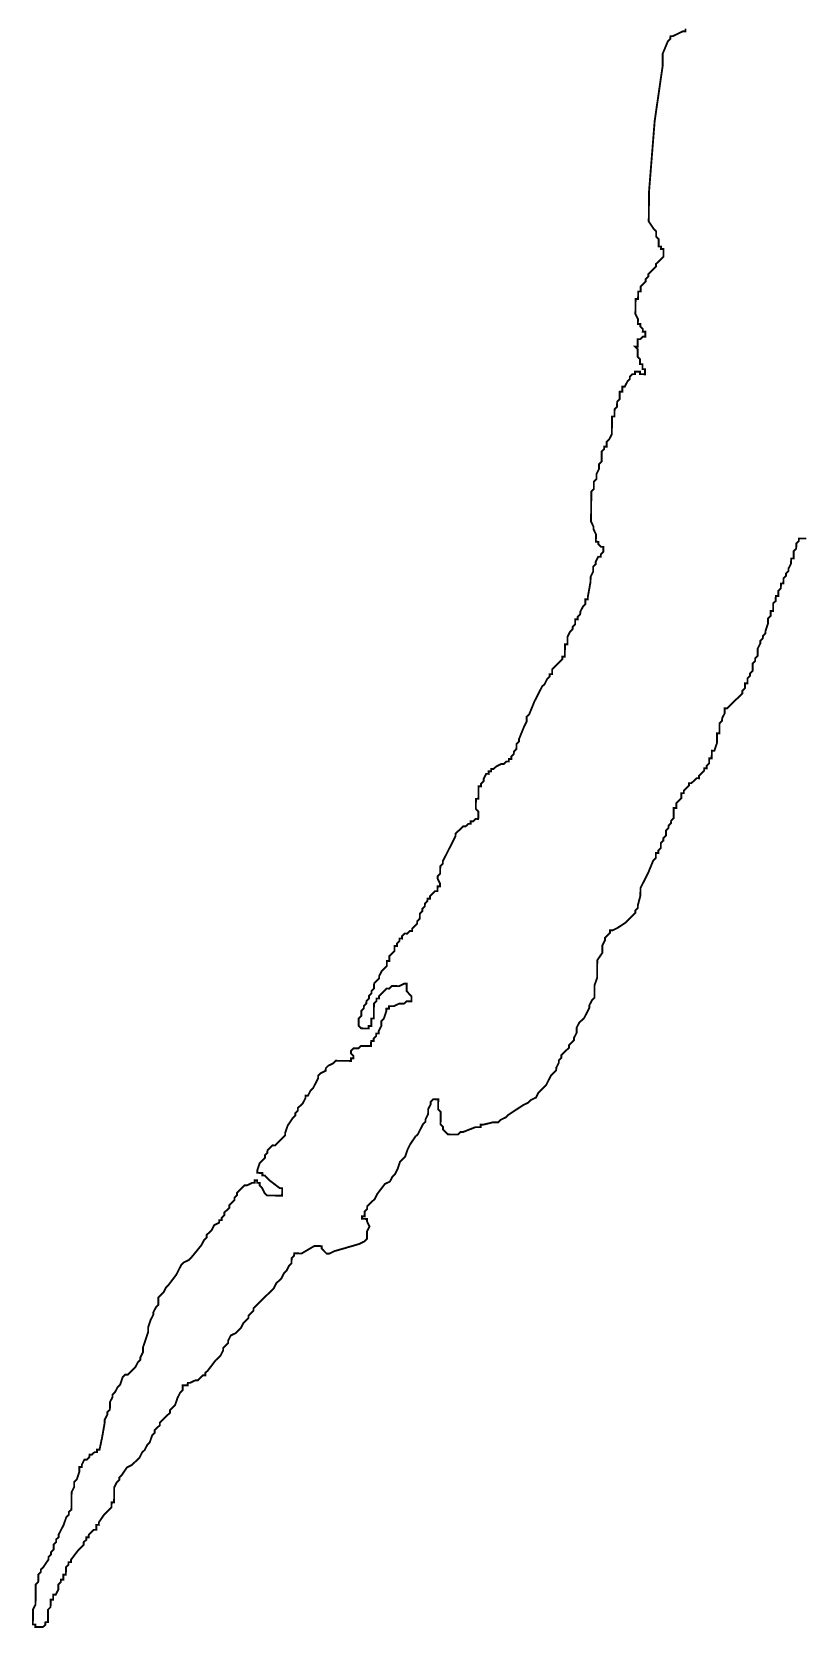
# Model space of a CAD drawing. Header units: metres. Extents: x 290190 to 339802, y 1811045 to 1991312.
# Drawn here: x 316845 to 318088, y 1884604 to 1887169 of the extents above; entities that cross this region are included whole.
import ezdxf

# ---------------------------------------------------------------- set-up
doc = ezdxf.new("R2010")
doc.units = ezdxf.units.M
doc.header["$MEASUREMENT"] = 0
doc.layers.add('HAZARDS LINE', color=1, linetype='Continuous')

msp = doc.modelspace()

# ---------------------------------------------------------------- linework, layer by layer
at = {"layer": 'HAZARDS LINE', "lineweight": 18}
msp.add_lwpolyline([(318090.1, 1886355, 3.02, 3.02, 0), (318086.1, 1886355, 3.02, 3.02, 0), (318082, 1886355.1, 3.02, 3.02, 0), (318078, 1886355.1, 3.02, 3.02, 0), (318078, 1886351.1, 3.02, 3.02, 0), (318073.9, 1886347.1, 3.02, 3.02, 0), (318073.9, 1886343.1, 3.02, 3.02, 0), (318073.8, 1886339, 3.02, 3.02, 0), (318069.8, 1886335, 3.02, 3.02, 0), (318069.8, 1886331, 3.02, 3.02, 0), (318069.7, 1886327, 3.02, 3.02, 0), (318069.7, 1886322.9, 3.02, 3.02, 0), (318065.7, 1886323, 3.02, 3.02, 0), (318065.6, 1886319, 3.02, 3.02, 0), (318065.6, 1886314.9, 3.02, 3.02, 0), (318061.5, 1886306.9, 3.02, 3.02, 0), (318061.4, 1886302.9, 3.02, 3.02, 0), (318057.4, 1886298.9, 3.02, 3.02, 0), (318057.4, 1886294.9, 3.02, 3.02, 0), (318053.3, 1886290.9, 3.02, 3.02, 0), (318053.3, 1886286.8, 3.02, 3.02, 0), (318053.2, 1886282.8, 3.02, 3.02, 0), (318049.2, 1886282.8, 3.02, 3.02, 0), (318049.2, 1886278.8, 3.02, 3.02, 0), (318049.1, 1886274.8, 3.02, 3.02, 0), (318045.1, 1886270.8, 3.02, 3.02, 0), (318045, 1886262.7, 3.02, 3.02, 0), (318041, 1886262.8, 3.02, 3.02, 0), (318040.9, 1886258.7, 3.02, 3.02, 0), (318040.9, 1886254.7, 3.02, 3.02, 0), (318036.8, 1886250.7, 3.02, 3.02, 0), (318036.8, 1886242.7, 3.02, 3.02, 0), (318036.7, 1886238.6, 3.02, 3.02, 0), (318032.7, 1886238.7, 3.02, 3.02, 0), (318032.7, 1886234.6, 3.02, 3.02, 0), (318032.6, 1886230.6, 3.02, 3.02, 0), (318028.6, 1886226.6, 3.02, 3.02, 0), (318028.5, 1886222.6, 3.02, 3.02, 0), (318028.5, 1886218.6, 3.02, 3.02, 0), (318024.4, 1886206.5, 3.02, 3.02, 0), (318024.3, 1886202.5, 3.02, 3.02, 0), (318020.3, 1886198.5, 3.02, 3.02, 0), (318020.2, 1886194.5, 3.02, 3.02, 0), (318016.2, 1886190.5, 3.02, 3.02, 0), (318016.1, 1886186.4, 3.02, 3.02, 0), (318012, 1886178.4, 3.02, 3.02, 0), (318012, 1886174.4, 3.02, 3.02, 0), (318012, 1886170.4, 3.02, 3.02, 0), (318011.9, 1886166.3, 3.02, 3.02, 0), (318007.9, 1886162.3, 3.02, 3.02, 0), (318007.8, 1886158.3, 3.02, 3.02, 0), (318003.8, 1886154.3, 3.02, 3.02, 0), (318003.7, 1886150.3, 3.02, 3.02, 0), (318003.7, 1886146.3, 3.02, 3.02, 0), (318003.7, 1886142.2, 3.02, 3.02, 0), (317999.6, 1886138.2, 3.02, 3.02, 0), (317999.6, 1886134.2, 3.02, 3.02, 0), (317995.5, 1886130.2, 3.02, 3.02, 0), (317995.5, 1886126.2, 3.02, 3.02, 0), (317995.4, 1886122.2, 3.02, 3.02, 0), (317991.4, 1886122.2, 3.02, 3.02, 0), (317991.4, 1886118.2, 3.02, 3.02, 0), (317991.3, 1886114.1, 3.02, 3.02, 0), (317987.3, 1886110.1, 3.02, 3.02, 0), (317987.2, 1886106.1, 3.02, 3.02, 0), (317983.2, 1886102.1, 3.02, 3.02, 0), (317979.1, 1886098.1, 3.02, 3.02, 0), (317975, 1886094.1, 3.02, 3.02, 0), (317971, 1886090.1, 3.02, 3.02, 0), (317962.9, 1886082.2, 3.02, 3.02, 0), (317958.8, 1886082.2, 3.02, 3.02, 0), (317958.8, 1886078.2, 3.02, 3.02, 0), (317958.8, 1886074.1, 3.02, 3.02, 0), (317954.7, 1886066.1, 3.02, 3.02, 0), (317954.6, 1886062.1, 3.02, 3.02, 0), (317950.6, 1886058.1, 3.02, 3.02, 0), (317950.5, 1886054.1, 3.02, 3.02, 0), (317950.5, 1886050, 3.02, 3.02, 0), (317950.4, 1886042, 3.02, 3.02, 0), (317946.4, 1886042, 3.02, 3.02, 0), (317946.4, 1886038, 3.02, 3.02, 0), (317946.3, 1886034, 3.02, 3.02, 0), (317946.3, 1886029.9, 3.02, 3.02, 0), (317946.3, 1886025.9, 3.02, 3.02, 0), (317942.1, 1886013.8, 3.02, 3.02, 0), (317938.1, 1886013.9, 3.02, 3.02, 0), (317938, 1886001.8, 3.02, 3.02, 0), (317934, 1886001.8, 3.02, 3.02, 0), (317933.9, 1885997.8, 3.02, 3.02, 0), (317933.9, 1885993.8, 3.02, 3.02, 0), (317929.8, 1885989.8, 3.02, 3.02, 0), (317929.8, 1885985.8, 3.02, 3.02, 0), (317925.8, 1885985.8, 3.02, 3.02, 0), (317925.7, 1885981.8, 3.02, 3.02, 0), (317921.7, 1885977.8, 3.02, 3.02, 0), (317917.6, 1885973.8, 3.02, 3.02, 0), (317917.6, 1885969.7, 3.02, 3.02, 0), (317913.5, 1885969.8, 3.02, 3.02, 0), (317909.5, 1885965.8, 3.02, 3.02, 0), (317905.4, 1885961.8, 3.02, 3.02, 0), (317901.4, 1885961.8, 3.02, 3.02, 0), (317901.4, 1885957.8, 3.02, 3.02, 0), (317893.2, 1885949.8, 3.02, 3.02, 0), (317893.2, 1885945.8, 3.02, 3.02, 0), (317889.2, 1885945.8, 3.02, 3.02, 0), (317889.1, 1885941.8, 3.02, 3.02, 0), (317889.1, 1885937.8, 3.02, 3.02, 0), (317885, 1885933.8, 3.02, 3.02, 0), (317881, 1885929.8, 3.02, 3.02, 0), (317880.9, 1885925.8, 3.02, 3.02, 0), (317880.9, 1885921.7, 3.02, 3.02, 0), (317876.9, 1885921.8, 3.02, 3.02, 0), (317876.8, 1885917.7, 3.02, 3.02, 0), (317876.8, 1885913.7, 3.02, 3.02, 0), (317876.8, 1885909.7, 3.02, 3.02, 0), (317876.7, 1885905.6, 3.02, 3.02, 0), (317872.7, 1885901.7, 3.02, 3.02, 0), (317872.6, 1885897.6, 3.02, 3.02, 0), (317868.6, 1885893.6, 3.02, 3.02, 0), (317868.5, 1885889.6, 3.02, 3.02, 0), (317864.5, 1885885.6, 3.02, 3.02, 0), (317864.4, 1885881.6, 3.02, 3.02, 0), (317864.4, 1885877.6, 3.02, 3.02, 0), (317860.3, 1885873.6, 3.02, 3.02, 0), (317860.3, 1885869.5, 3.02, 3.02, 0), (317856.2, 1885865.5, 3.02, 3.02, 0), (317856.2, 1885861.5, 3.02, 3.02, 0), (317856.2, 1885857.5, 3.02, 3.02, 0), (317852.1, 1885853.5, 3.02, 3.02, 0), (317852.1, 1885849.5, 3.02, 3.02, 0), (317848.1, 1885849.5, 3.02, 3.02, 0), (317848, 1885845.5, 3.02, 3.02, 0), (317848, 1885841.4, 3.02, 3.02, 0), (317843.9, 1885837.4, 3.02, 3.02, 0), (317835.7, 1885817.4, 3.02, 3.02, 0), (317831.6, 1885809.3, 3.02, 3.02, 0), (317827.5, 1885801.3, 3.02, 3.02, 0), (317823.4, 1885793.3, 3.02, 3.02, 0), (317823.4, 1885789.3, 3.02, 3.02, 0), (317823.3, 1885785.2, 3.02, 3.02, 0), (317823.3, 1885781.2, 3.02, 3.02, 0), (317819.1, 1885765.1, 3.02, 3.02, 0), (317819.1, 1885761.1, 3.02, 3.02, 0), (317815, 1885757.1, 3.02, 3.02, 0), (317815, 1885753.1, 3.02, 3.02, 0), (317810.9, 1885749.1, 3.02, 3.02, 0), (317806.9, 1885745.1, 3.02, 3.02, 0), (317802.8, 1885741.1, 3.02, 3.02, 0), (317798.7, 1885737.1, 3.02, 3.02, 0), (317786.6, 1885729.2, 3.02, 3.02, 0), (317778.5, 1885725.2, 3.02, 3.02, 0), (317774.5, 1885725.2, 3.02, 3.02, 0), (317774.4, 1885721.2, 3.02, 3.02, 0), (317770.4, 1885717.2, 3.02, 3.02, 0), (317766.3, 1885713.2, 3.02, 3.02, 0), (317766.3, 1885709.2, 3.02, 3.02, 0), (317762.2, 1885701.2, 3.02, 3.02, 0), (317762.1, 1885689.1, 3.02, 3.02, 0), (317753.9, 1885677.1, 3.02, 3.02, 0), (317753.9, 1885673.1, 3.02, 3.02, 0), (317753.8, 1885669, 3.02, 3.02, 0), (317753.8, 1885661, 3.02, 3.02, 0), (317753.7, 1885648.9, 3.02, 3.02, 0), (317749.5, 1885636.8, 3.02, 3.02, 0), (317749.5, 1885628.8, 3.02, 3.02, 0), (317749.4, 1885624.7, 3.02, 3.02, 0), (317749.4, 1885616.7, 3.02, 3.02, 0), (317745.3, 1885612.7, 3.02, 3.02, 0), (317741.2, 1885604.7, 3.02, 3.02, 0), (317741.2, 1885600.6, 3.02, 3.02, 0), (317737.1, 1885592.6, 3.02, 3.02, 0), (317733, 1885584.6, 3.02, 3.02, 0), (317724.8, 1885576.6, 3.02, 3.02, 0), (317720.7, 1885568.6, 3.02, 3.02, 0), (317720.7, 1885560.5, 3.02, 3.02, 0), (317716.6, 1885552.5, 3.02, 3.02, 0), (317716.5, 1885548.5, 3.02, 3.02, 0), (317712.5, 1885544.5, 3.02, 3.02, 0), (317708.4, 1885540.5, 3.02, 3.02, 0), (317708.4, 1885536.5, 3.02, 3.02, 0), (317696.2, 1885524.5, 3.02, 3.02, 0), (317696.2, 1885520.5, 3.02, 3.02, 0), (317692.1, 1885516.5, 3.02, 3.02, 0), (317692.1, 1885512.4, 3.02, 3.02, 0), (317688, 1885504.4, 3.02, 3.02, 0), (317687.9, 1885500.4, 3.02, 3.02, 0), (317683.9, 1885496.4, 3.02, 3.02, 0), (317679.8, 1885492.4, 3.02, 3.02, 0), (317675.7, 1885484.4, 3.02, 3.02, 0), (317671.6, 1885476.4, 3.02, 3.02, 0), (317663.5, 1885468.4, 3.02, 3.02, 0), (317659.4, 1885464.4, 3.02, 3.02, 0), (317655.3, 1885456.4, 3.02, 3.02, 0), (317647.2, 1885452.4, 3.02, 3.02, 0), (317643.2, 1885448.4, 3.02, 3.02, 0), (317635.1, 1885444.5, 3.02, 3.02, 0), (317622.9, 1885436.5, 3.02, 3.02, 0), (317610.8, 1885428.5, 3.02, 3.02, 0), (317606.7, 1885424.6, 3.02, 3.02, 0), (317598.6, 1885420.6, 3.02, 3.02, 0), (317594.6, 1885416.6, 3.02, 3.02, 0), (317590.5, 1885416.6, 3.02, 3.02, 0), (317586.5, 1885416.7, 3.02, 3.02, 0), (317570.4, 1885412.8, 3.02, 3.02, 0), (317566.3, 1885412.8, 3.02, 3.02, 0), (317566.3, 1885408.8, 3.02, 3.02, 0), (317558.2, 1885408.9, 3.02, 3.02, 0), (317538, 1885401, 3.02, 3.02, 0), (317534, 1885401, 3.02, 3.02, 0), (317529.9, 1885397, 3.02, 3.02, 0), (317525.9, 1885397.1, 3.02, 3.02, 0), (317521.9, 1885397.1, 3.02, 3.02, 0), (317517.9, 1885397.1, 3.02, 3.02, 0), (317513.8, 1885397.2, 3.02, 3.02, 0), (317509.8, 1885401.2, 3.02, 3.02, 0), (317505.8, 1885405.3, 3.02, 3.02, 0), (317505.9, 1885409.3, 3.02, 3.02, 0), (317501.9, 1885413.4, 3.02, 3.02, 0), (317502, 1885421.4, 3.02, 3.02, 0), (317502, 1885425.5, 3.02, 3.02, 0), (317502, 1885429.5, 3.02, 3.02, 0), (317502.1, 1885433.5, 3.02, 3.02, 0), (317498.1, 1885437.6, 3.02, 3.02, 0), (317498.1, 1885441.6, 3.02, 3.02, 0), (317498.1, 1885445.6, 3.02, 3.02, 0), (317498.2, 1885449.7, 3.02, 3.02, 0), (317498.2, 1885453.7, 3.02, 3.02, 0), (317494.2, 1885453.7, 3.02, 3.02, 0), (317490.1, 1885453.8, 3.02, 3.02, 0), (317486.1, 1885449.8, 3.02, 3.02, 0), (317486.1, 1885445.7, 3.02, 3.02, 0), (317482, 1885437.7, 3.02, 3.02, 0), (317481.9, 1885429.7, 3.02, 3.02, 0), (317477.8, 1885421.6, 3.02, 3.02, 0), (317477.8, 1885417.6, 3.02, 3.02, 0), (317473.7, 1885413.6, 3.02, 3.02, 0), (317465.5, 1885397.6, 3.02, 3.02, 0), (317461.4, 1885393.6, 3.02, 3.02, 0), (317453.3, 1885381.6, 3.02, 3.02, 0), (317449.2, 1885373.6, 3.02, 3.02, 0), (317445, 1885361.5, 3.02, 3.02, 0), (317436.9, 1885353.5, 3.02, 3.02, 0), (317432.8, 1885341.5, 3.02, 3.02, 0), (317428.7, 1885333.4, 3.02, 3.02, 0), (317424.6, 1885329.4, 3.02, 3.02, 0), (317420.5, 1885321.4, 3.02, 3.02, 0), (317412.4, 1885317.5, 3.02, 3.02, 0), (317400.2, 1885301.5, 3.02, 3.02, 0), (317396.1, 1885293.4, 3.02, 3.02, 0), (317388, 1885285.5, 3.02, 3.02, 0), (317383.9, 1885281.5, 3.02, 3.02, 0), (317383.9, 1885277.4, 3.02, 3.02, 0), (317379.8, 1885273.4, 3.02, 3.02, 0), (317379.8, 1885265.4, 3.02, 3.02, 0), (317375.7, 1885265.4, 3.02, 3.02, 0), (317375.7, 1885261.4, 3.02, 3.02, 0), (317379.7, 1885261.4, 3.02, 3.02, 0), (317383.7, 1885261.3, 3.02, 3.02, 0), (317383.7, 1885257.3, 3.02, 3.02, 0), (317387.7, 1885249.2, 3.02, 3.02, 0), (317383.6, 1885241.2, 3.02, 3.02, 0), (317383.5, 1885229.1, 3.02, 3.02, 0), (317379.4, 1885225.1, 3.02, 3.02, 0), (317371.3, 1885221.1, 3.02, 3.02, 0), (317330.9, 1885209.4, 3.02, 3.02, 0), (317322.8, 1885205.4, 3.02, 3.02, 0), (317318.8, 1885205.5, 3.02, 3.02, 0), (317314.8, 1885209.5, 3.02, 3.02, 0), (317310.8, 1885213.6, 3.02, 3.02, 0), (317310.9, 1885217.6, 3.02, 3.02, 0), (317306.8, 1885217.7, 3.02, 3.02, 0), (317302.8, 1885217.7, 3.02, 3.02, 0), (317298.8, 1885217.7, 3.02, 3.02, 0), (317278.5, 1885205.8, 3.02, 3.02, 0), (317270.5, 1885205.9, 3.02, 3.02, 0), (317266.5, 1885205.9, 3.02, 3.02, 0), (317266.4, 1885201.9, 3.02, 3.02, 0), (317262.4, 1885197.9, 3.02, 3.02, 0), (317262.3, 1885189.9, 3.02, 3.02, 0), (317258.2, 1885185.9, 3.02, 3.02, 0), (317254.1, 1885177.8, 3.02, 3.02, 0), (317250.1, 1885173.8, 3.02, 3.02, 0), (317246, 1885165.8, 3.02, 3.02, 0), (317241.9, 1885161.8, 3.02, 3.02, 0), (317237.8, 1885157.8, 3.02, 3.02, 0), (317233.7, 1885149.8, 3.02, 3.02, 0), (317229.7, 1885145.8, 3.02, 3.02, 0), (317221.6, 1885137.8, 3.02, 3.02, 0), (317213.4, 1885129.9, 3.02, 3.02, 0), (317205.3, 1885121.9, 3.02, 3.02, 0), (317201.2, 1885117.9, 3.02, 3.02, 0), (317201.2, 1885113.8, 3.02, 3.02, 0), (317193.1, 1885105.9, 3.02, 3.02, 0), (317193, 1885101.8, 3.02, 3.02, 0), (317189, 1885097.8, 3.02, 3.02, 0), (317184.9, 1885093.8, 3.02, 3.02, 0), (317180.8, 1885085.8, 3.02, 3.02, 0), (317172.7, 1885077.8, 3.02, 3.02, 0), (317164.6, 1885073.9, 3.02, 3.02, 0), (317160.5, 1885065.9, 3.02, 3.02, 0), (317160.5, 1885061.8, 3.02, 3.02, 0), (317152.3, 1885053.8, 3.02, 3.02, 0), (317152.3, 1885049.8, 3.02, 3.02, 0), (317148.2, 1885041.8, 3.02, 3.02, 0), (317140.1, 1885033.8, 3.02, 3.02, 0), (317127.9, 1885017.8, 3.02, 3.02, 0), (317123.8, 1885013.8, 3.02, 3.02, 0), (317123.8, 1885009.8, 3.02, 3.02, 0), (317119.7, 1885009.8, 3.02, 3.02, 0), (317115.7, 1885005.8, 3.02, 3.02, 0), (317111.6, 1885001.8, 3.02, 3.02, 0), (317107.6, 1885001.9, 3.02, 3.02, 0), (317099.5, 1884997.9, 3.02, 3.02, 0), (317095.5, 1884997.9, 3.02, 3.02, 0), (317095.4, 1884993.9, 3.02, 3.02, 0), (317091.4, 1884993.9, 3.02, 3.02, 0), (317087.4, 1884994, 3.02, 3.02, 0), (317087.3, 1884989.9, 3.02, 3.02, 0), (317087.3, 1884985.9, 3.02, 3.02, 0), (317083.2, 1884981.9, 3.02, 3.02, 0), (317079.1, 1884973.9, 3.02, 3.02, 0), (317075, 1884961.9, 3.02, 3.02, 0), (317071, 1884957.9, 3.02, 3.02, 0), (317066.9, 1884953.9, 3.02, 3.02, 0), (317066.9, 1884949.8, 3.02, 3.02, 0), (317058.7, 1884941.9, 3.02, 3.02, 0), (317050.6, 1884933.9, 3.02, 3.02, 0), (317050.6, 1884929.8, 3.02, 3.02, 0), (317046.5, 1884925.8, 3.02, 3.02, 0), (317042.4, 1884921.8, 3.02, 3.02, 0), (317042.4, 1884917.8, 3.02, 3.02, 0), (317038.3, 1884913.8, 3.02, 3.02, 0), (317034.2, 1884901.8, 3.02, 3.02, 0), (317030.2, 1884897.8, 3.02, 3.02, 0), (317026.1, 1884889.8, 3.02, 3.02, 0), (317022, 1884885.8, 3.02, 3.02, 0), (317017.9, 1884877.7, 3.02, 3.02, 0), (317005.7, 1884865.8, 3.02, 3.02, 0), (316997.6, 1884861.8, 3.02, 3.02, 0), (316989.5, 1884849.8, 3.02, 3.02, 0), (316985.4, 1884845.8, 3.02, 3.02, 0), (316985.4, 1884841.8, 3.02, 3.02, 0), (316981.3, 1884837.8, 3.02, 3.02, 0), (316977.2, 1884829.8, 3.02, 3.02, 0), (316977.1, 1884821.7, 3.02, 3.02, 0), (316977.1, 1884817.7, 3.02, 3.02, 0), (316977, 1884809.6, 3.02, 3.02, 0), (316977, 1884805.6, 3.02, 3.02, 0), (316973, 1884805.6, 3.02, 3.02, 0), (316972.9, 1884801.6, 3.02, 3.02, 0), (316972.9, 1884797.6, 3.02, 3.02, 0), (316968.8, 1884793.6, 3.02, 3.02, 0), (316964.8, 1884789.6, 3.02, 3.02, 0), (316960.7, 1884785.6, 3.02, 3.02, 0), (316952.5, 1884773.6, 3.02, 3.02, 0), (316952.5, 1884769.5, 3.02, 3.02, 0), (316948.5, 1884769.6, 3.02, 3.02, 0), (316948.4, 1884765.5, 3.02, 3.02, 0), (316948.4, 1884761.5, 3.02, 3.02, 0), (316944.4, 1884761.6, 3.02, 3.02, 0), (316940.3, 1884757.6, 3.02, 3.02, 0), (316936.3, 1884753.6, 3.02, 3.02, 0), (316936.2, 1884749.5, 3.02, 3.02, 0), (316932.2, 1884749.6, 3.02, 3.02, 0), (316932.2, 1884745.5, 3.02, 3.02, 0), (316928.1, 1884741.6, 3.02, 3.02, 0), (316928.1, 1884737.5, 3.02, 3.02, 0), (316919.9, 1884729.5, 3.02, 3.02, 0), (316907.7, 1884713.5, 3.02, 3.02, 0), (316907.7, 1884709.5, 3.02, 3.02, 0), (316903.6, 1884709.5, 3.02, 3.02, 0), (316903.6, 1884705.5, 3.02, 3.02, 0), (316899.5, 1884701.5, 3.02, 3.02, 0), (316899.5, 1884697.5, 3.02, 3.02, 0), (316899.5, 1884693.5, 3.02, 3.02, 0), (316899.4, 1884689.4, 3.02, 3.02, 0), (316895.4, 1884689.5, 3.02, 3.02, 0), (316895.4, 1884685.4, 3.02, 3.02, 0), (316895.3, 1884681.4, 3.02, 3.02, 0), (316891.3, 1884681.4, 3.02, 3.02, 0), (316891.3, 1884677.4, 3.02, 3.02, 0), (316887.2, 1884673.4, 3.02, 3.02, 0), (316887.2, 1884669.4, 3.02, 3.02, 0), (316887.2, 1884665.4, 3.02, 3.02, 0), (316883.1, 1884657.3, 3.02, 3.02, 0), (316879, 1884657.4, 3.02, 3.02, 0), (316879, 1884653.4, 3.02, 3.02, 0), (316879, 1884649.3, 3.02, 3.02, 0), (316874.9, 1884649.4, 3.02, 3.02, 0), (316874.9, 1884645.3, 3.02, 3.02, 0), (316874.9, 1884641.3, 3.02, 3.02, 0), (316874.8, 1884637.3, 3.02, 3.02, 0), (316870.8, 1884633.3, 3.02, 3.02, 0), (316870.7, 1884629.3, 3.02, 3.02, 0), (316870.7, 1884625.2, 3.02, 3.02, 0), (316870.7, 1884621.2, 3.02, 3.02, 0), (316870.6, 1884617.2, 3.02, 3.02, 0), (316870.6, 1884613.1, 3.02, 3.02, 0), (316866.6, 1884613.2, 3.02, 3.02, 0), (316866.5, 1884609.1, 3.02, 3.02, 0), (316862.5, 1884605.2, 3.02, 3.02, 0), (316858.4, 1884605.2, 3.02, 3.02, 0), (316854.4, 1884605.2, 3.02, 3.02, 0), (316850.4, 1884605.3, 3.02, 3.02, 0), (316850.4, 1884609.3, 3.02, 3.02, 0), (316846.4, 1884609.3, 3.02, 3.02, 0), (316846.4, 1884613.3, 3.02, 3.02, 0), (316846.5, 1884617.4, 3.02, 3.02, 0), (316846.5, 1884625.4, 3.02, 3.02, 0), (316846.6, 1884629.5, 3.02, 3.02, 0), (316846.6, 1884633.5, 3.02, 3.02, 0), (316850.7, 1884641.5, 3.02, 3.02, 0), (316850.7, 1884645.5, 3.02, 3.02, 0), (316850.8, 1884649.6, 3.02, 3.02, 0), (316850.8, 1884653.6, 3.02, 3.02, 0), (316850.8, 1884657.6, 3.02, 3.02, 0), (316850.9, 1884661.7, 3.02, 3.02, 0), (316851, 1884673.7, 3.02, 3.02, 0), (316855, 1884677.7, 3.02, 3.02, 0), (316855.1, 1884681.8, 3.02, 3.02, 0), (316855.1, 1884685.8, 3.02, 3.02, 0), (316855.1, 1884689.8, 3.02, 3.02, 0), (316859.2, 1884693.8, 3.02, 3.02, 0), (316859.2, 1884697.8, 3.02, 3.02, 0), (316863.3, 1884701.8, 3.02, 3.02, 0), (316871.5, 1884713.8, 3.02, 3.02, 0), (316871.5, 1884717.9, 3.02, 3.02, 0), (316875.6, 1884721.9, 3.02, 3.02, 0), (316875.6, 1884725.9, 3.02, 3.02, 0), (316879.7, 1884729.9, 3.02, 3.02, 0), (316879.7, 1884737.9, 3.02, 3.02, 0), (316883.8, 1884741.9, 3.02, 3.02, 0), (316883.8, 1884746, 3.02, 3.02, 0), (316887.9, 1884750, 3.02, 3.02, 0), (316887.9, 1884754, 3.02, 3.02, 0), (316896.1, 1884770, 3.02, 3.02, 0), (316900.2, 1884782.1, 3.02, 3.02, 0), (316904.3, 1884786.1, 3.02, 3.02, 0), (316904.3, 1884790.1, 3.02, 3.02, 0), (316908.4, 1884794.1, 3.02, 3.02, 0), (316908.5, 1884806.2, 3.02, 3.02, 0), (316908.6, 1884814.2, 3.02, 3.02, 0), (316908.6, 1884818.3, 3.02, 3.02, 0), (316908.7, 1884822.3, 3.02, 3.02, 0), (316912.8, 1884830.3, 3.02, 3.02, 0), (316912.8, 1884838.4, 3.02, 3.02, 0), (316916.9, 1884842.4, 3.02, 3.02, 0), (316921, 1884854.4, 3.02, 3.02, 0), (316921.1, 1884858.4, 3.02, 3.02, 0), (316921.1, 1884862.5, 3.02, 3.02, 0), (316925.1, 1884862.4, 3.02, 3.02, 0), (316925.2, 1884866.5, 3.02, 3.02, 0), (316929.2, 1884874.5, 3.02, 3.02, 0), (316933.3, 1884874.5, 3.02, 3.02, 0), (316937.3, 1884878.4, 3.02, 3.02, 0), (316937.4, 1884882.5, 3.02, 3.02, 0), (316941.4, 1884882.4, 3.02, 3.02, 0), (316945.5, 1884886.4, 3.02, 3.02, 0), (316949.5, 1884886.4, 3.02, 3.02, 0), (316949.5, 1884890.4, 3.02, 3.02, 0), (316953.6, 1884890.4, 3.02, 3.02, 0), (316957.8, 1884910.5, 3.02, 3.02, 0), (316962, 1884934.6, 3.02, 3.02, 0), (316962, 1884938.7, 3.02, 3.02, 0), (316966.1, 1884946.7, 3.02, 3.02, 0), (316966.2, 1884950.7, 3.02, 3.02, 0), (316970.2, 1884954.7, 3.02, 3.02, 0), (316970.3, 1884958.7, 3.02, 3.02, 0), (316970.3, 1884962.8, 3.02, 3.02, 0), (316970.3, 1884966.8, 3.02, 3.02, 0), (316974.4, 1884974.8, 3.02, 3.02, 0), (316974.5, 1884978.8, 3.02, 3.02, 0), (316978.5, 1884982.8, 3.02, 3.02, 0), (316982.6, 1884990.9, 3.02, 3.02, 0), (316986.7, 1884994.8, 3.02, 3.02, 0), (316990.8, 1885006.9, 3.02, 3.02, 0), (316994.9, 1885010.9, 3.02, 3.02, 0), (316998.9, 1885010.9, 3.02, 3.02, 0), (317011.1, 1885022.8, 3.02, 3.02, 0), (317015.2, 1885030.9, 3.02, 3.02, 0), (317019.3, 1885034.9, 3.02, 3.02, 0), (317019.3, 1885038.9, 3.02, 3.02, 0), (317023.4, 1885046.9, 3.02, 3.02, 0), (317023.5, 1885055, 3.02, 3.02, 0), (317027.6, 1885067, 3.02, 3.02, 0), (317031.7, 1885079.1, 3.02, 3.02, 0), (317031.8, 1885083.1, 3.02, 3.02, 0), (317031.8, 1885087.1, 3.02, 3.02, 0), (317035.9, 1885099.2, 3.02, 3.02, 0), (317040, 1885107.2, 3.02, 3.02, 0), (317040.1, 1885111.2, 3.02, 3.02, 0), (317044.2, 1885119.2, 3.02, 3.02, 0), (317048.2, 1885123.2, 3.02, 3.02, 0), (317048.3, 1885131.3, 3.02, 3.02, 0), (317048.3, 1885135.3, 3.02, 3.02, 0), (317056.5, 1885143.3, 3.02, 3.02, 0), (317060.6, 1885151.3, 3.02, 3.02, 0), (317064.6, 1885155.3, 3.02, 3.02, 0), (317076.8, 1885171.3, 3.02, 3.02, 0), (317080.9, 1885179.3, 3.02, 3.02, 0), (317085, 1885187.4, 3.02, 3.02, 0), (317089.1, 1885191.4, 3.02, 3.02, 0), (317097.2, 1885195.3, 3.02, 3.02, 0), (317101.2, 1885199.3, 3.02, 3.02, 0), (317117.5, 1885219.3, 3.02, 3.02, 0), (317121.6, 1885227.3, 3.02, 3.02, 0), (317125.7, 1885231.3, 3.02, 3.02, 0), (317125.7, 1885235.4, 3.02, 3.02, 0), (317129.8, 1885239.4, 3.02, 3.02, 0), (317133.9, 1885243.3, 3.02, 3.02, 0), (317138, 1885251.4, 3.02, 3.02, 0), (317146, 1885255.3, 3.02, 3.02, 0), (317146.1, 1885259.4, 3.02, 3.02, 0), (317150.1, 1885259.3, 3.02, 3.02, 0), (317150.1, 1885263.3, 3.02, 3.02, 0), (317154.2, 1885267.3, 3.02, 3.02, 0), (317154.2, 1885271.4, 3.02, 3.02, 0), (317158.3, 1885275.4, 3.02, 3.02, 0), (317162.4, 1885279.4, 3.02, 3.02, 0), (317162.4, 1885283.4, 3.02, 3.02, 0), (317166.5, 1885287.4, 3.02, 3.02, 0), (317170.5, 1885291.4, 3.02, 3.02, 0), (317170.6, 1885295.4, 3.02, 3.02, 0), (317174.6, 1885299.4, 3.02, 3.02, 0), (317174.7, 1885303.4, 3.02, 3.02, 0), (317178.7, 1885307.4, 3.02, 3.02, 0), (317182.8, 1885311.4, 3.02, 3.02, 0), (317186.8, 1885315.4, 3.02, 3.02, 0), (317190.9, 1885315.4, 3.02, 3.02, 0), (317199, 1885319.3, 3.02, 3.02, 0), (317203, 1885319.3, 3.02, 3.02, 0), (317203, 1885323.3, 3.02, 3.02, 0), (317207.1, 1885323.3, 3.02, 3.02, 0), (317207, 1885319.3, 3.02, 3.02, 0), (317211, 1885319.2, 3.02, 3.02, 0), (317211, 1885315.2, 3.02, 3.02, 0), (317215, 1885311.1, 3.02, 3.02, 0), (317219, 1885303, 3.02, 3.02, 0), (317223, 1885299, 3.02, 3.02, 0), (317227, 1885298.9, 3.02, 3.02, 0), (317231, 1885298.9, 3.02, 3.02, 0), (317235, 1885298.9, 3.02, 3.02, 0), (317243.1, 1885298.8, 3.02, 3.02, 0), (317247.1, 1885298.8, 3.02, 3.02, 0), (317247.2, 1885302.8, 3.02, 3.02, 0), (317247.2, 1885306.8, 3.02, 3.02, 0), (317247.2, 1885310.8, 3.02, 3.02, 0), (317243.2, 1885310.9, 3.02, 3.02, 0), (317227.2, 1885323.1, 3.02, 3.02, 0), (317223.2, 1885327.2, 3.02, 3.02, 0), (317219.2, 1885331.2, 3.02, 3.02, 0), (317215.2, 1885331.3, 3.02, 3.02, 0), (317215.2, 1885335.3, 3.02, 3.02, 0), (317211.2, 1885335.3, 3.02, 3.02, 0), (317207.2, 1885335.4, 3.02, 3.02, 0), (317207.2, 1885339.4, 3.02, 3.02, 0), (317211.3, 1885351.4, 3.02, 3.02, 0), (317219.5, 1885359.4, 3.02, 3.02, 0), (317219.5, 1885363.5, 3.02, 3.02, 0), (317223.5, 1885367.5, 3.02, 3.02, 0), (317223.6, 1885371.5, 3.02, 3.02, 0), (317227.6, 1885375.5, 3.02, 3.02, 0), (317231.7, 1885379.5, 3.02, 3.02, 0), (317235.7, 1885379.4, 3.02, 3.02, 0), (317243.9, 1885387.4, 3.02, 3.02, 0), (317247.9, 1885391.4, 3.02, 3.02, 0), (317252, 1885395.4, 3.02, 3.02, 0), (317252, 1885399.4, 3.02, 3.02, 0), (317256.2, 1885411.5, 3.02, 3.02, 0), (317264.3, 1885423.5, 3.02, 3.02, 0), (317268.4, 1885427.5, 3.02, 3.02, 0), (317268.4, 1885431.5, 3.02, 3.02, 0), (317272.5, 1885435.5, 3.02, 3.02, 0), (317272.5, 1885439.5, 3.02, 3.02, 0), (317276.6, 1885443.5, 3.02, 3.02, 0), (317280.6, 1885447.5, 3.02, 3.02, 0), (317284.7, 1885455.6, 3.02, 3.02, 0), (317284.8, 1885459.6, 3.02, 3.02, 0), (317288.8, 1885459.5, 3.02, 3.02, 0), (317292.9, 1885467.6, 3.02, 3.02, 0), (317297, 1885471.6, 3.02, 3.02, 0), (317301.1, 1885479.6, 3.02, 3.02, 0), (317305.2, 1885487.6, 3.02, 3.02, 0), (317305.2, 1885491.6, 3.02, 3.02, 0), (317309.3, 1885495.6, 3.02, 3.02, 0), (317317.3, 1885499.6, 3.02, 3.02, 0), (317317.4, 1885503.6, 3.02, 3.02, 0), (317321.4, 1885507.6, 3.02, 3.02, 0), (317329.5, 1885511.6, 3.02, 3.02, 0), (317333.6, 1885515.6, 3.02, 3.02, 0), (317337.6, 1885515.5, 3.02, 3.02, 0), (317341.6, 1885515.5, 3.02, 3.02, 0), (317349.7, 1885515.4, 3.02, 3.02, 0), (317353.7, 1885515.4, 3.02, 3.02, 0), (317357.8, 1885515.3, 3.02, 3.02, 0), (317357.8, 1885519.4, 3.02, 3.02, 0), (317361.8, 1885519.3, 3.02, 3.02, 0), (317361.9, 1885523.4, 3.02, 3.02, 0), (317357.9, 1885527.4, 3.02, 3.02, 0), (317357.9, 1885531.5, 3.02, 3.02, 0), (317362, 1885535.5, 3.02, 3.02, 0), (317370, 1885535.4, 3.02, 3.02, 0), (317374.1, 1885539.4, 3.02, 3.02, 0), (317378.1, 1885539.3, 3.02, 3.02, 0), (317382.1, 1885539.3, 3.02, 3.02, 0), (317386.2, 1885539.3, 3.02, 3.02, 0), (317390.2, 1885539.2, 3.02, 3.02, 0), (317390.2, 1885543.3, 3.02, 3.02, 0), (317390.3, 1885547.3, 3.02, 3.02, 0), (317394.3, 1885547.3, 3.02, 3.02, 0), (317394.3, 1885551.3, 3.02, 3.02, 0), (317398.4, 1885555.3, 3.02, 3.02, 0), (317398.4, 1885559.3, 3.02, 3.02, 0), (317402.4, 1885559.3, 3.02, 3.02, 0), (317402.5, 1885563.3, 3.02, 3.02, 0), (317406.6, 1885571.3, 3.02, 3.02, 0), (317406.7, 1885579.4, 3.02, 3.02, 0), (317410.7, 1885583.4, 3.02, 3.02, 0), (317414.8, 1885595.4, 3.02, 3.02, 0), (317414.9, 1885599.5, 3.02, 3.02, 0), (317418.9, 1885599.4, 3.02, 3.02, 0), (317418.9, 1885603.4, 3.02, 3.02, 0), (317423, 1885603.4, 3.02, 3.02, 0), (317427, 1885603.4, 3.02, 3.02, 0), (317435.1, 1885607.3, 3.02, 3.02, 0), (317439.1, 1885607.3, 3.02, 3.02, 0), (317443.1, 1885607.3, 3.02, 3.02, 0), (317447.2, 1885611.3, 3.02, 3.02, 0), (317451.2, 1885611.2, 3.02, 3.02, 0), (317455.3, 1885611.2, 3.02, 3.02, 0), (317455.3, 1885615.2, 3.02, 3.02, 0), (317455.3, 1885619.2, 3.02, 3.02, 0), (317451.3, 1885623.3, 3.02, 3.02, 0), (317447.3, 1885627.4, 3.02, 3.02, 0), (317447.4, 1885631.4, 3.02, 3.02, 0), (317447.4, 1885635.4, 3.02, 3.02, 0), (317447.5, 1885639.5, 3.02, 3.02, 0), (317443.4, 1885639.5, 3.02, 3.02, 0), (317435.3, 1885635.5, 3.02, 3.02, 0), (317431.3, 1885635.6, 3.02, 3.02, 0), (317427.3, 1885635.6, 3.02, 3.02, 0), (317423.3, 1885635.6, 3.02, 3.02, 0), (317419.2, 1885631.6, 3.02, 3.02, 0), (317415.2, 1885631.7, 3.02, 3.02, 0), (317403, 1885619.7, 3.02, 3.02, 0), (317402.9, 1885615.7, 3.02, 3.02, 0), (317398.9, 1885615.7, 3.02, 3.02, 0), (317398.9, 1885611.7, 3.02, 3.02, 0), (317394.8, 1885607.7, 3.02, 3.02, 0), (317394.8, 1885603.7, 3.02, 3.02, 0), (317394.7, 1885599.6, 3.02, 3.02, 0), (317394.7, 1885595.6, 3.02, 3.02, 0), (317394.7, 1885591.6, 3.02, 3.02, 0), (317394.6, 1885583.5, 3.02, 3.02, 0), (317390.6, 1885583.5, 3.02, 3.02, 0), (317390.5, 1885579.5, 3.02, 3.02, 0), (317390.5, 1885575.5, 3.02, 3.02, 0), (317390.5, 1885571.5, 3.02, 3.02, 0), (317386.4, 1885571.5, 3.02, 3.02, 0), (317386.4, 1885567.5, 3.02, 3.02, 0), (317382.4, 1885567.5, 3.02, 3.02, 0), (317378.4, 1885567.5, 3.02, 3.02, 0), (317374.3, 1885567.6, 3.02, 3.02, 0), (317370.3, 1885571.6, 3.02, 3.02, 0), (317370.4, 1885575.7, 3.02, 3.02, 0), (317370.4, 1885579.7, 3.02, 3.02, 0), (317370.4, 1885583.7, 3.02, 3.02, 0), (317374.5, 1885587.7, 3.02, 3.02, 0), (317374.5, 1885591.7, 3.02, 3.02, 0), (317374.6, 1885595.8, 3.02, 3.02, 0), (317378.6, 1885599.8, 3.02, 3.02, 0), (317378.7, 1885603.8, 3.02, 3.02, 0), (317382.7, 1885607.8, 3.02, 3.02, 0), (317382.8, 1885611.8, 3.02, 3.02, 0), (317386.8, 1885615.8, 3.02, 3.02, 0), (317386.9, 1885619.8, 3.02, 3.02, 0), (317390.9, 1885623.8, 3.02, 3.02, 0), (317391, 1885627.9, 3.02, 3.02, 0), (317395, 1885631.9, 3.02, 3.02, 0), (317395.1, 1885639.9, 3.02, 3.02, 0), (317399.2, 1885643.9, 3.02, 3.02, 0), (317403.2, 1885647.9, 3.02, 3.02, 0), (317403.3, 1885651.9, 3.02, 3.02, 0), (317407.4, 1885659.9, 3.02, 3.02, 0), (317415.5, 1885667.9, 3.02, 3.02, 0), (317415.5, 1885672, 3.02, 3.02, 0), (317415.5, 1885676, 3.02, 3.02, 0), (317419.6, 1885676, 3.02, 3.02, 0), (317419.6, 1885680, 3.02, 3.02, 0), (317419.6, 1885684, 3.02, 3.02, 0), (317423.7, 1885688, 3.02, 3.02, 0), (317427.8, 1885692, 3.02, 3.02, 0), (317427.8, 1885696, 3.02, 3.02, 0), (317427.8, 1885700.1, 3.02, 3.02, 0), (317431.9, 1885700, 3.02, 3.02, 0), (317431.9, 1885704.1, 3.02, 3.02, 0), (317436, 1885708, 3.02, 3.02, 0), (317436, 1885712.1, 3.02, 3.02, 0), (317440, 1885712, 3.02, 3.02, 0), (317440.1, 1885716.1, 3.02, 3.02, 0), (317444.1, 1885720.1, 3.02, 3.02, 0), (317448.2, 1885720, 3.02, 3.02, 0), (317452.2, 1885724, 3.02, 3.02, 0), (317456.2, 1885724, 3.02, 3.02, 0), (317456.3, 1885728, 3.02, 3.02, 0), (317460.3, 1885732, 3.02, 3.02, 0), (317464.4, 1885736, 3.02, 3.02, 0), (317464.4, 1885740, 3.02, 3.02, 0), (317468.5, 1885744, 3.02, 3.02, 0), (317468.6, 1885752.1, 3.02, 3.02, 0), (317472.6, 1885756.1, 3.02, 3.02, 0), (317472.7, 1885760.1, 3.02, 3.02, 0), (317476.7, 1885764.1, 3.02, 3.02, 0), (317476.8, 1885768.1, 3.02, 3.02, 0), (317480.8, 1885772.1, 3.02, 3.02, 0), (317480.9, 1885776.1, 3.02, 3.02, 0), (317484.9, 1885776.1, 3.02, 3.02, 0), (317484.9, 1885780.1, 3.02, 3.02, 0), (317493.1, 1885788.1, 3.02, 3.02, 0), (317497.1, 1885788.1, 3.02, 3.02, 0), (317497.1, 1885792.1, 3.02, 3.02, 0), (317497.2, 1885796.1, 3.02, 3.02, 0), (317501.2, 1885796.1, 3.02, 3.02, 0), (317501.2, 1885800.1, 3.02, 3.02, 0), (317497.3, 1885808.2, 3.02, 3.02, 0), (317497.3, 1885812.3, 3.02, 3.02, 0), (317501.4, 1885816.2, 3.02, 3.02, 0), (317501.4, 1885820.3, 3.02, 3.02, 0), (317501.4, 1885824.3, 3.02, 3.02, 0), (317501.5, 1885828.3, 3.02, 3.02, 0), (317505.5, 1885832.3, 3.02, 3.02, 0), (317505.6, 1885836.4, 3.02, 3.02, 0), (317526, 1885876.5, 3.02, 3.02, 0), (317526.1, 1885880.5, 3.02, 3.02, 0), (317530.1, 1885884.5, 3.02, 3.02, 0), (317534.2, 1885888.5, 3.02, 3.02, 0), (317538.3, 1885892.5, 3.02, 3.02, 0), (317542.3, 1885892.4, 3.02, 3.02, 0), (317546.4, 1885896.4, 3.02, 3.02, 0), (317550.4, 1885896.4, 3.02, 3.02, 0), (317550.4, 1885900.4, 3.02, 3.02, 0), (317554.5, 1885900.4, 3.02, 3.02, 0), (317558.5, 1885904.4, 3.02, 3.02, 0), (317562.5, 1885904.3, 3.02, 3.02, 0), (317562.6, 1885908.4, 3.02, 3.02, 0), (317562.6, 1885912.4, 3.02, 3.02, 0), (317562.6, 1885916.4, 3.02, 3.02, 0), (317558.7, 1885920.5, 3.02, 3.02, 0), (317558.7, 1885924.5, 3.02, 3.02, 0), (317558.7, 1885928.6, 3.02, 3.02, 0), (317558.8, 1885932.6, 3.02, 3.02, 0), (317558.8, 1885936.6, 3.02, 3.02, 0), (317562.8, 1885936.6, 3.02, 3.02, 0), (317562.9, 1885940.6, 3.02, 3.02, 0), (317562.9, 1885944.6, 3.02, 3.02, 0), (317562.9, 1885948.7, 3.02, 3.02, 0), (317563, 1885952.7, 3.02, 3.02, 0), (317563, 1885956.7, 3.02, 3.02, 0), (317567, 1885956.7, 3.02, 3.02, 0), (317567.1, 1885960.7, 3.02, 3.02, 0), (317571.1, 1885964.7, 3.02, 3.02, 0), (317571.2, 1885968.7, 3.02, 3.02, 0), (317575.3, 1885976.8, 3.02, 3.02, 0), (317579.3, 1885976.7, 3.02, 3.02, 0), (317579.3, 1885980.7, 3.02, 3.02, 0), (317583.3, 1885980.7, 3.02, 3.02, 0), (317583.4, 1885984.7, 3.02, 3.02, 0), (317587.4, 1885984.7, 3.02, 3.02, 0), (317591.5, 1885988.7, 3.02, 3.02, 0), (317599.6, 1885992.7, 3.02, 3.02, 0), (317603.6, 1885992.6, 3.02, 3.02, 0), (317607.7, 1885996.6, 3.02, 3.02, 0), (317611.7, 1885996.6, 3.02, 3.02, 0), (317611.7, 1886000.6, 3.02, 3.02, 0), (317615.7, 1886000.6, 3.02, 3.02, 0), (317615.8, 1886004.6, 3.02, 3.02, 0), (317619.8, 1886008.6, 3.02, 3.02, 0), (317619.9, 1886012.6, 3.02, 3.02, 0), (317623.9, 1886016.6, 3.02, 3.02, 0), (317624, 1886020.6, 3.02, 3.02, 0), (317624, 1886024.7, 3.02, 3.02, 0), (317628.1, 1886028.7, 3.02, 3.02, 0), (317628.1, 1886032.7, 3.02, 3.02, 0), (317636.3, 1886052.8, 3.02, 3.02, 0), (317640.4, 1886060.8, 3.02, 3.02, 0), (317640.5, 1886068.8, 3.02, 3.02, 0), (317644.6, 1886072.8, 3.02, 3.02, 0), (317652.8, 1886092.9, 3.02, 3.02, 0), (317656.9, 1886100.9, 3.02, 3.02, 0), (317661, 1886109, 3.02, 3.02, 0), (317665.1, 1886117, 3.02, 3.02, 0), (317669.2, 1886121, 3.02, 3.02, 0), (317673.2, 1886129, 3.02, 3.02, 0), (317677.3, 1886133, 3.02, 3.02, 0), (317677.3, 1886137, 3.02, 3.02, 0), (317681.4, 1886137, 3.02, 3.02, 0), (317681.4, 1886141, 3.02, 3.02, 0), (317681.4, 1886145, 3.02, 3.02, 0), (317689.6, 1886153, 3.02, 3.02, 0), (317693.6, 1886157, 3.02, 3.02, 0), (317697.7, 1886161, 3.02, 3.02, 0), (317697.7, 1886165, 3.02, 3.02, 0), (317701.8, 1886165, 3.02, 3.02, 0), (317701.8, 1886169, 3.02, 3.02, 0), (317701.8, 1886173.1, 3.02, 3.02, 0), (317701.9, 1886177.1, 3.02, 3.02, 0), (317701.9, 1886181.1, 3.02, 3.02, 0), (317701.9, 1886185.1, 3.02, 3.02, 0), (317706, 1886185.1, 3.02, 3.02, 0), (317706, 1886193.2, 3.02, 3.02, 0), (317706.1, 1886197.2, 3.02, 3.02, 0), (317710.2, 1886205.2, 3.02, 3.02, 0), (317714.2, 1886209.2, 3.02, 3.02, 0), (317714.3, 1886213.2, 3.02, 3.02, 0), (317718.3, 1886217.2, 3.02, 3.02, 0), (317718.4, 1886221.3, 3.02, 3.02, 0), (317718.4, 1886225.3, 3.02, 3.02, 0), (317722.4, 1886225.2, 3.02, 3.02, 0), (317722.5, 1886229.3, 3.02, 3.02, 0), (317726.5, 1886233.3, 3.02, 3.02, 0), (317726.6, 1886237.3, 3.02, 3.02, 0), (317730.7, 1886245.3, 3.02, 3.02, 0), (317734.7, 1886249.3, 3.02, 3.02, 0), (317734.8, 1886253.3, 3.02, 3.02, 0), (317734.8, 1886257.4, 3.02, 3.02, 0), (317738.8, 1886257.3, 3.02, 3.02, 0), (317738.8, 1886261.4, 3.02, 3.02, 0), (317743.1, 1886285.5, 3.02, 3.02, 0), (317743.2, 1886293.6, 3.02, 3.02, 0), (317747.3, 1886301.6, 3.02, 3.02, 0), (317747.3, 1886309.6, 3.02, 3.02, 0), (317751.4, 1886313.6, 3.02, 3.02, 0), (317751.4, 1886317.7, 3.02, 3.02, 0), (317755.5, 1886325.7, 3.02, 3.02, 0), (317759.5, 1886325.6, 3.02, 3.02, 0), (317759.6, 1886329.7, 3.02, 3.02, 0), (317763.6, 1886333.7, 3.02, 3.02, 0), (317763.7, 1886337.7, 3.02, 3.02, 0), (317763.7, 1886341.7, 3.02, 3.02, 0), (317759.7, 1886341.8, 3.02, 3.02, 0), (317755.7, 1886345.8, 3.02, 3.02, 0), (317755.7, 1886349.8, 3.02, 3.02, 0), (317751.7, 1886349.9, 3.02, 3.02, 0), (317751.7, 1886353.9, 3.02, 3.02, 0), (317751.8, 1886357.9, 3.02, 3.02, 0), (317751.8, 1886362, 3.02, 3.02, 0), (317747.8, 1886370.1, 3.02, 3.02, 0), (317747.9, 1886374.1, 3.02, 3.02, 0), (317743.9, 1886382.2, 3.02, 3.02, 0), (317744, 1886386.2, 3.02, 3.02, 0), (317744, 1886394.3, 3.02, 3.02, 0), (317744.1, 1886398.3, 3.02, 3.02, 0), (317744.1, 1886402.3, 3.02, 3.02, 0), (317744.1, 1886406.3, 3.02, 3.02, 0), (317744.2, 1886410.4, 3.02, 3.02, 0), (317744.2, 1886414.4, 3.02, 3.02, 0), (317744.3, 1886422.5, 3.02, 3.02, 0), (317744.3, 1886426.5, 3.02, 3.02, 0), (317744.3, 1886430.5, 3.02, 3.02, 0), (317748.4, 1886434.5, 3.02, 3.02, 0), (317748.4, 1886438.5, 3.02, 3.02, 0), (317748.5, 1886442.6, 3.02, 3.02, 0), (317748.5, 1886446.6, 3.02, 3.02, 0), (317752.6, 1886450.6, 3.02, 3.02, 0), (317752.6, 1886458.6, 3.02, 3.02, 0), (317756.7, 1886466.7, 3.02, 3.02, 0), (317756.8, 1886470.7, 3.02, 3.02, 0), (317756.8, 1886474.7, 3.02, 3.02, 0), (317760.9, 1886478.7, 3.02, 3.02, 0), (317761, 1886494.8, 3.02, 3.02, 0), (317765.1, 1886498.8, 3.02, 3.02, 0), (317765.1, 1886502.9, 3.02, 3.02, 0), (317769.1, 1886502.8, 3.02, 3.02, 0), (317769.2, 1886506.8, 3.02, 3.02, 0), (317769.2, 1886510.9, 3.02, 3.02, 0), (317773.3, 1886514.9, 3.02, 3.02, 0), (317777.4, 1886522.9, 3.02, 3.02, 0), (317777.4, 1886526.9, 3.02, 3.02, 0), (317777.5, 1886539, 3.02, 3.02, 0), (317777.6, 1886551.1, 3.02, 3.02, 0), (317781.6, 1886551.1, 3.02, 3.02, 0), (317781.7, 1886555.1, 3.02, 3.02, 0), (317781.7, 1886559.1, 3.02, 3.02, 0), (317781.8, 1886563.1, 3.02, 3.02, 0), (317785.8, 1886567.1, 3.02, 3.02, 0), (317785.8, 1886571.2, 3.02, 3.02, 0), (317785.9, 1886575.2, 3.02, 3.02, 0), (317789.9, 1886579.2, 3.02, 3.02, 0), (317790, 1886583.2, 3.02, 3.02, 0), (317790.1, 1886591.3, 3.02, 3.02, 0), (317794.1, 1886591.2, 3.02, 3.02, 0), (317794.1, 1886595.3, 3.02, 3.02, 0), (317794.1, 1886599.3, 3.02, 3.02, 0), (317798.2, 1886599.3, 3.02, 3.02, 0), (317802.3, 1886607.3, 3.02, 3.02, 0), (317806.3, 1886611.3, 3.02, 3.02, 0), (317806.4, 1886615.3, 3.02, 3.02, 0), (317810.4, 1886619.3, 3.02, 3.02, 0), (317814.5, 1886619.3, 3.02, 3.02, 0), (317814.5, 1886623.3, 3.02, 3.02, 0), (317818.5, 1886623.2, 3.02, 3.02, 0), (317822.6, 1886623.2, 3.02, 3.02, 0), (317822.5, 1886619.2, 3.02, 3.02, 0), (317826.5, 1886619.2, 3.02, 3.02, 0), (317830.6, 1886619.1, 3.02, 3.02, 0), (317830.6, 1886623.1, 3.02, 3.02, 0), (317830.6, 1886627.2, 3.02, 3.02, 0), (317826.6, 1886627.2, 3.02, 3.02, 0), (317826.7, 1886631.2, 3.02, 3.02, 0), (317826.7, 1886635.3, 3.02, 3.02, 0), (317822.7, 1886635.3, 3.02, 3.02, 0), (317822.7, 1886639.3, 3.02, 3.02, 0), (317822.7, 1886643.4, 3.02, 3.02, 0), (317818.7, 1886647.4, 3.02, 3.02, 0), (317818.8, 1886651.4, 3.02, 3.02, 0), (317818.8, 1886655.5, 3.02, 3.02, 0), (317818.8, 1886659.5, 3.02, 3.02, 0), (317814.8, 1886663.6, 3.02, 3.02, 0), (317818.9, 1886663.5, 3.02, 3.02, 0), (317818.9, 1886667.6, 3.02, 3.02, 0), (317818.9, 1886671.6, 3.02, 3.02, 0), (317819, 1886675.6, 3.02, 3.02, 0), (317823, 1886675.6, 3.02, 3.02, 0), (317827.1, 1886679.6, 3.02, 3.02, 0), (317831.1, 1886679.5, 3.02, 3.02, 0), (317831.1, 1886683.6, 3.02, 3.02, 0), (317831.2, 1886687.6, 3.02, 3.02, 0), (317827.1, 1886687.6, 3.02, 3.02, 0), (317827.2, 1886691.7, 3.02, 3.02, 0), (317823.2, 1886695.7, 3.02, 3.02, 0), (317823.2, 1886699.8, 3.02, 3.02, 0), (317819.2, 1886699.8, 3.02, 3.02, 0), (317819.3, 1886707.8, 3.02, 3.02, 0), (317815.3, 1886715.9, 3.02, 3.02, 0), (317815.3, 1886720, 3.02, 3.02, 0), (317815.4, 1886724, 3.02, 3.02, 0), (317815.4, 1886728, 3.02, 3.02, 0), (317815.4, 1886732.1, 3.02, 3.02, 0), (317815.5, 1886736.1, 3.02, 3.02, 0), (317815.5, 1886740.1, 3.02, 3.02, 0), (317819.5, 1886740.1, 3.02, 3.02, 0), (317819.6, 1886744.1, 3.02, 3.02, 0), (317819.6, 1886752.2, 3.02, 3.02, 0), (317823.7, 1886752.1, 3.02, 3.02, 0), (317823.7, 1886756.2, 3.02, 3.02, 0), (317823.7, 1886760.2, 3.02, 3.02, 0), (317827.8, 1886764.2, 3.02, 3.02, 0), (317831.9, 1886768.2, 3.02, 3.02, 0), (317831.9, 1886772.2, 3.02, 3.02, 0), (317836, 1886776.2, 3.02, 3.02, 0), (317836, 1886780.2, 3.02, 3.02, 0), (317844.1, 1886788.2, 3.02, 3.02, 0), (317848.2, 1886792.2, 3.02, 3.02, 0), (317848.2, 1886796.2, 3.02, 3.02, 0), (317852.3, 1886800.2, 3.02, 3.02, 0), (317856.4, 1886804.2, 3.02, 3.02, 0), (317860.4, 1886808.2, 3.02, 3.02, 0), (317860.4, 1886812.2, 3.02, 3.02, 0), (317860.5, 1886816.3, 3.02, 3.02, 0), (317860.5, 1886820.3, 3.02, 3.02, 0), (317856.5, 1886820.3, 3.02, 3.02, 0), (317856.5, 1886824.4, 3.02, 3.02, 0), (317852.5, 1886824.4, 3.02, 3.02, 0), (317852.5, 1886828.4, 3.02, 3.02, 0), (317852.6, 1886832.4, 3.02, 3.02, 0), (317852.6, 1886836.5, 3.02, 3.02, 0), (317848.6, 1886840.5, 3.02, 3.02, 0), (317848.6, 1886844.6, 3.02, 3.02, 0), (317848.7, 1886848.6, 3.02, 3.02, 0), (317844.7, 1886852.7, 3.02, 3.02, 0), (317836.7, 1886864.8, 3.02, 3.02, 0), (317836.8, 1886876.9, 3.02, 3.02, 0), (317837.2, 1886913.2, 3.02, 3.02, 0), (317846.2, 1887025.9, 3.02, 3.02, 0), (317859, 1887114.4, 3.02, 3.02, 0), (317859.2, 1887134.5, 3.02, 3.02, 0), (317867.5, 1887154.6, 3.02, 3.02, 0), (317871.5, 1887158.6, 3.02, 3.02, 0), (317871.6, 1887162.6, 3.02, 3.02, 0), (317875.6, 1887162.6, 3.02, 3.02, 0), (317883.7, 1887166.6, 3.02, 3.02, 0), (317891.8, 1887170.5, 3.02, 3.02, 0), (317895.8, 1887170.5, 3.02, 3.02, 0), (317895.8, 1887174.5, 3.02, 3.02, 0)], format="xyseb", dxfattribs=at)

doc.saveas('drawing.dxf')
